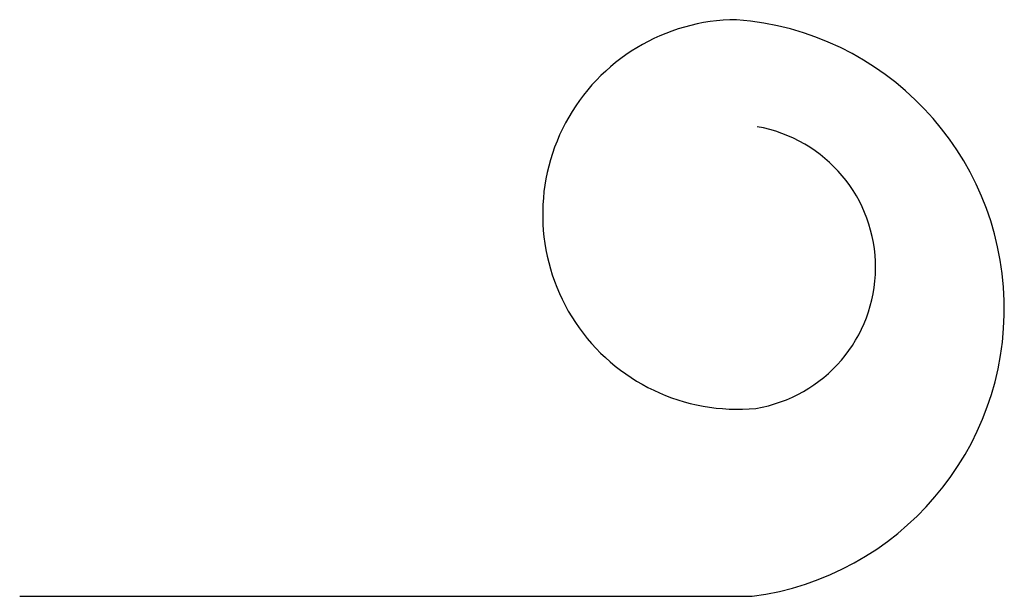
# Model space of a CAD drawing. Extents: x 11.086 to 11.51, y 6.444 to 6.692.
import ezdxf

# ---------------------------------------------------------------- set-up
doc = ezdxf.new("R2010")
doc.units = 0
doc.header["$MEASUREMENT"] = 0
doc.layers.get('0').update_dxf_attribs({"linetype": 'CONTINUOUS'})

msp = doc.modelspace()

# ---------------------------------------------------------------- linework, layer by layer
at = {"linetype": 'Continuous'}
msp.add_line((11.08639325508478, 6.443862103036533), (11.4016024931024, 6.443862103036533), dxfattribs=at)
for centre, radius, start, end in [((11.39530918952078, 6.608307464345032), 0.08387496534930557, 90.28227190288965, 275.3534169108659), ((11.38519924103778, 6.567669307937272), 0.124889113471227, 277.5471788403501, 85.54691642442923), ((11.39318612722496, 6.58549143491906), 0.06150303516121128, 279.308850729076, 80.12138719022505)]:
    msp.add_arc(centre, radius, start, end, dxfattribs=at)

doc.saveas('drawing.dxf')
